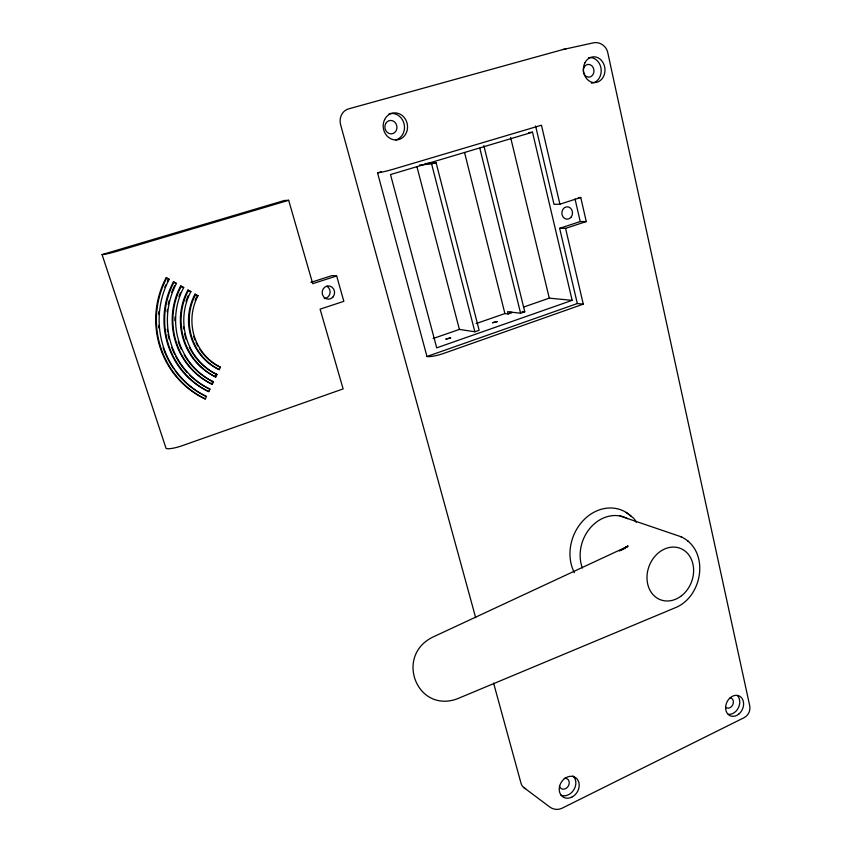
<?xml version="1.0" encoding="UTF-8"?>
<svg xmlns="http://www.w3.org/2000/svg" width="852" height="852" viewBox="0 0 852 852"><rect width="100%" height="100%" fill="white"/><g stroke="black" fill="none" stroke-linecap="round" stroke-linejoin="round"><path stroke-width="1.28" d="M211.573 384.007A70.514 68.149 88 0 1 180.613 286.08L183.702 287.55A67.904 65.615 88.2 0 0 213.469 381.824L212.297 384.273L211.573 384.007L212.734 381.568A67.798 65.529 88.1 0 1 184.192 354.837M215.055 376.69A62.366 60.279 88.1 0 1 187.802 290.159L190.901 291.618A59.757 57.734 88.2 0 0 216.962 374.507L215.79 376.946L215.055 376.69L216.227 374.252A59.661 57.659 88.1 0 1 189.336 347.211M205.311 398.928L206.472 396.489A84.22 81.387 88.1 0 1 169.207 279.328L166.108 277.848A86.797 83.901 88 0 0 204.586 398.64L205.311 398.928A86.936 84.018 88.1 0 1 166.779 277.944M208.804 391.6L209.965 389.151A76.062 73.496 88.1 0 1 176.47 283.45L173.371 281.969A78.65 76.02 88 0 0 208.08 391.324L208.804 391.6A78.778 76.126 88.1 0 1 174.053 282.076M219.284 369.63L220.444 367.191A51.599 49.863 88.2 0 1 198.058 295.676L194.959 294.217A54.23 52.409 88.1 0 0 218.549 369.385L219.284 369.63A54.326 52.483 88.2 0 1 195.672 294.334M623.1 549.199L628.041 545.962L624.729 548.07M621.342 550.232L627.583 546.388L433.189 636.934C394.38 655.444 416.703 713.348 456.991 698.938L675.295 607.732C703.102 596.634 710.153 550.211 680.94 536.717L620.086 515.992M619.329 551.031L627.583 546.388M381.366 171.721L377.542 172.86L426.969 356.498L577.326 303.546L583.279 304.143L565.568 228.368L559.647 228.325L577.326 303.546M583.279 304.143L443.125 353.612A12.514 2.439 -14.9 0 1 426.969 356.498M433.189 338.521L459.388 329.404L474.862 331.779L479.133 330.288L436.075 162.615L425.148 163.616M572.161 300.341L436.714 347.85L390.514 174.553L532.5 132.198L572.161 300.341L549.274 298.147L523.639 307.061M476.098 323.59L504.906 313.568L508.111 313.962L512.201 312.546L510.06 312.279M508.111 313.962L507.536 311.683L520.615 313.248L524.768 311.789L483.851 145.671M565.568 228.368L586.272 221.552L580.755 197.494L578.338 197.568M559.647 228.325L580.233 221.563L586.272 221.552M336.668 275.973L312.737 283.673L288.668 200.295L284.44 200.476L102.07 254.599L166.065 448.386A13.653 2.758 -17.1 0 0 182.115 445.734L343.122 388.906L320.096 309.148L343.846 301.331L336.668 275.973L332.152 275.558L310.895 282.385M535.588 125.958L554.002 204.331L559.913 204.192L580.755 197.494M419.535 165.032L431.602 163.946L436.075 162.615M288.668 200.295L118.46 250.85A14.228 1.044 -15.7 0 1 102.07 254.599M523.586 787.397L549.668 806.929C553.076 809.56 557.772 810.199 561.702 808.388L744.052 717.703C748.375 715.531 750.708 710.504 749.728 705.786L607.7 52.334C606.304 45.859 599.403 41.173 592.875 42.973L563.002 49.523L348.575 108.886A13.068 11.79 76.9 0 0 340.619 124.722L475.661 617.657M528.751 132.646L532.5 132.198M522.138 311.481L524.768 311.789M166.108 277.848L169.207 279.328M176.47 283.45L173.371 281.969M183.702 287.55L180.613 286.08M190.901 291.618L187.802 290.159M197.345 295.559L198.058 295.676M220.444 367.191L219.709 366.946A51.525 49.789 88.1 0 1 199.826 349.299M216.227 374.252L216.962 374.507M212.734 381.568L213.469 381.824M209.965 389.151L209.241 388.885A75.934 73.4 88 0 1 189.645 375.072M206.472 396.489L205.758 396.201A84.082 81.27 88 0 1 184 380.95M194.959 294.217L196.546 295.112M680.94 536.717L681.919 537.324M687.585 540.871L688.522 541.446M626.252 512.521L633.579 518.122L636.348 521.978M493.596 683.123L521.019 783.254A11.076 9.116 -57.3 0 0 525.62 788.643M416.937 166.683L459.388 329.404M431.602 163.946L474.862 331.779M464.564 152.54L504.906 313.568M479.825 148.259L520.615 313.248M510.625 137.46L549.274 298.147M559.913 204.192L541.457 125.212L394.082 168.984A12.993 0.916 -14.9 0 1 377.542 172.86M575.015 198.942L580.233 221.563M582.342 568.007A36.295 30.523 -68.8 0 1 591.192 526.866A36.295 30.523 -68.8 0 1 627.594 518.666M563.002 49.523A12.354 10.405 84.5 0 1 565.707 49.214M730.185 697.777A5.41 4.26 -65.1 0 1 732.741 704.838A5.41 4.26 -65.1 0 1 725.68 707.213M737.31 695.445A10.842 8.52 -65.1 0 1 738.46 707.639A10.842 8.52 -65.1 0 1 728.3 714.338M574.354 572.704A41.897 35.305 -68.8 0 1 584.227 519.486A41.897 35.305 -68.8 0 1 631.289 516.344M634.57 519.965A41.897 35.305 -68.8 0 1 635.975 521.925M564.258 778.377A5.73 4.665 -58.3 0 1 569.211 782.274A5.73 4.665 -58.3 0 1 565.132 788.846A5.73 4.665 -58.3 0 1 559.455 786.098M572.949 775.906A11.47 9.329 -58.3 0 1 573.811 789.836A11.47 9.329 -58.3 0 1 560.946 795.225M588.625 57.702A12.844 10.746 85.7 0 1 601.118 69.087A12.844 10.746 85.7 0 1 591.394 83.219M388.959 113.817A13.525 12.098 79.8 0 1 404.008 123.572A13.525 12.098 79.8 0 1 395.85 139.952M197.813 345.965A51.525 49.789 88.1 0 1 196.045 342.472M195.012 340.065A51.525 49.789 88.1 0 1 193.692 336.37M195.119 300.298A51.525 49.789 88.1 0 1 196.748 296.72M183.127 380.098A84.082 81.27 88 0 1 175.129 370.748M173.701 368.735A84.082 81.27 88 0 1 163.083 347.648M158.877 328.009A84.082 81.27 88 0 1 158.664 325.496M158.653 314.143A84.082 81.27 88 0 1 158.855 311.619M164.809 287.199A84.082 81.27 88 0 1 165.789 284.877M167.386 281.458A84.082 81.27 88 0 1 168.536 279.232M186.173 339.447A59.661 57.659 88.1 0 1 184.575 333.654M183.702 328.915A59.661 57.659 88.1 0 1 183.414 326.508M186.002 301.47A59.661 57.659 88.1 0 1 188.111 295.836M215.79 376.946A62.473 60.364 88.2 0 1 188.505 290.266M187.099 372.452A75.934 73.4 88 0 1 175.789 356.466M174.66 354.272A75.934 73.4 88 0 1 171.721 347.435M169.111 339.139A75.934 73.4 88 0 1 168.046 334.261M167.631 331.801A75.934 73.4 88 0 1 167.29 329.33M167.13 311.832A75.934 73.4 88 0 1 167.429 309.351M168.259 304.42A75.934 73.4 88 0 1 169.09 300.756M171.689 292.428A75.934 73.4 88 0 1 174.66 285.558M181.38 349.395A67.798 65.529 88.1 0 1 178.249 341.396M174.926 320.735A67.798 65.529 88.1 0 1 174.99 317.019M179.026 296.453A67.798 65.529 88.1 0 1 180.368 292.992M212.297 384.273A70.631 68.245 88.2 0 1 181.295 286.176M326.848 286.187A6.592 6.188 89.8 0 1 324.154 298.583M497.248 321.598L492.552 322.716L497.248 321.598M450.655 337.871L445.958 339.107L450.655 337.871M681.504 595.761A27.552 22.621 -68.8 0 0 682.42 549.348A27.552 22.621 -68.8 0 0 646.987 577.006A27.552 22.621 -68.8 0 0 681.504 595.761M738.897 713.997A10.884 8.541 -65.2 0 0 739.334 696.02A10.884 8.541 -65.2 0 0 725.616 707.469A10.884 8.541 -65.2 0 0 738.897 713.997M584.823 62.984A12.908 10.788 85.8 0 0 594.185 82.601A12.908 10.788 85.8 0 0 603.525 63.538A12.908 10.788 85.8 0 0 584.823 62.984M384.635 119.546A13.589 12.141 80 0 0 395.722 139.973A13.589 12.141 80 0 0 405.733 119.77A13.589 12.141 80 0 0 384.635 119.546M571.777 797.152A11.523 9.361 -58.4 0 0 576.293 778.206A11.523 9.361 -58.4 0 0 559.562 786.385A11.523 9.361 -58.4 0 0 571.777 797.152M583.971 67.414A6.411 5.368 85.7 0 0 588.625 77.17A6.411 5.368 85.7 0 0 593.269 67.713A6.411 5.368 85.7 0 0 583.971 67.414M385.583 123.721A6.741 6.039 79.8 0 0 391.079 133.87A6.741 6.039 79.8 0 0 396.073 123.849A6.741 6.039 79.8 0 0 385.583 123.721M570.957 217.345A6.22 5.346 -88.1 0 0 568.561 206.972A6.22 5.346 -88.1 0 0 562.011 214.661A6.22 5.346 -88.1 0 0 570.957 217.345M332.919 297.092A6.646 6.23 -89.9 0 0 329.788 286.08A6.646 6.23 -89.9 0 0 322.407 294.472A6.646 6.23 -89.9 0 0 332.919 297.092"/></g></svg>
